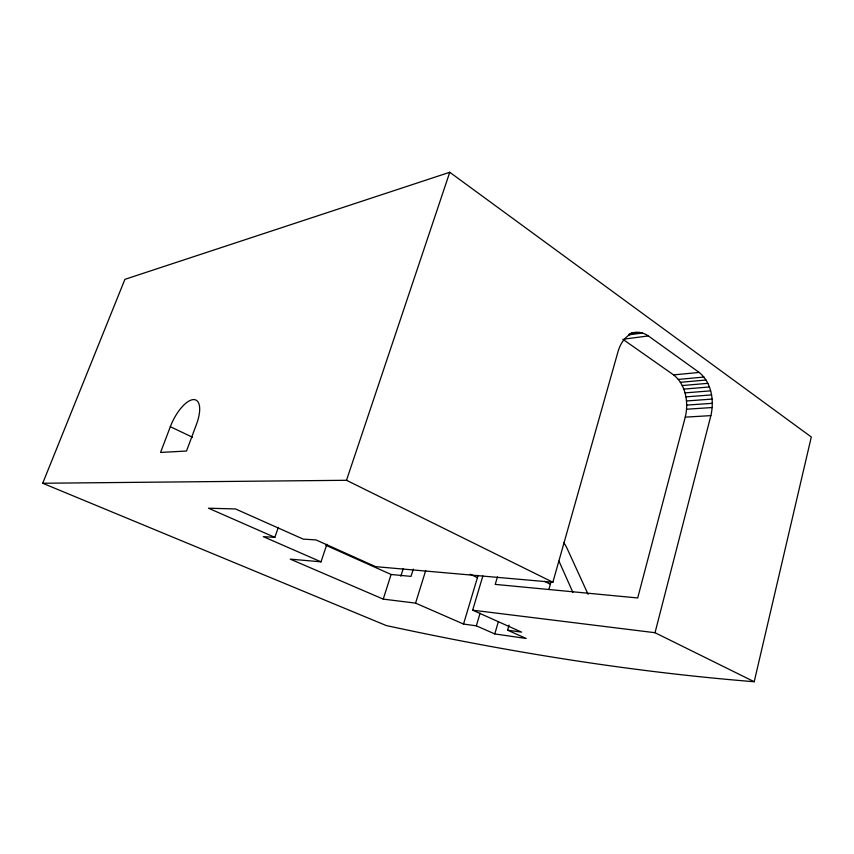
<?xml version="1.0" encoding="UTF-8"?>
<svg xmlns="http://www.w3.org/2000/svg" width="854" height="854" viewBox="0 0 854 854"><rect width="100%" height="100%" fill="white"/><g stroke="black" fill="none" stroke-linecap="round" stroke-linejoin="round"><path stroke-width="1.28" d="M497.444 576.866L495.224 584.392L637.703 597.96L685.26 417.147C688.762 402.501 685.965 384.706 673.592 374.895L622.854 339.273M754.21 681.727C630.423 671.799 507.618 651.826 386.296 625.555L42.7 483.257L124.908 279.343L449.759 172.273L811.3 436.992L754.21 681.727L655.029 632.718L710.88 415.62C714.35 400.675 711.649 382.592 699.18 372.44L648.335 335.921C643.382 332.366 637.265 331.555 631.437 333.06M548.994 589.089L550.371 584.211A63.794 41.568 -65 0 0 551.043 581.691M278.308 527.388L274.849 537.358L208.483 508.215L235.512 508.952L303.223 539.12L316.012 539.909L375.611 566.65L552.88 582.247L618.05 351.538C620.538 342.796 626.687 333.37 636.529 332.366M326.89 544.308L321.008 561.836L290.264 559.135L383.243 599.124L415.567 603.116L463.53 624.06L476.34 625.833L494.776 633.935L526.203 638.472L507.586 630.177L509.069 625.075M494.776 633.935L498.416 621.466M476.34 625.833L480.108 613.119M463.53 624.06L477.429 577.635A43.394 28.257 -65 0 1 478.165 575.34M507.586 630.177L521.591 632.131L472.657 610.172L482.852 575.98M415.567 603.116L425.719 570.504M413.315 569.106L411.03 576.386L391.089 574.486L325.737 545.204M400.814 576.226L403.227 568.604M383.243 599.124L391.089 574.486M42.7 483.257L346.5 480.29L449.759 172.273M170.33 426.712L160.573 452.439L186.503 451.04L196.484 424.331A28.545 11.529 -63.7 0 0 193.164 399.608A28.545 11.529 -63.7 0 0 170.33 426.712L192.428 437.216M631.01 333.273L633.551 332.921M629.355 333.775L639.539 332.398M628.544 334.896L642.55 333.007M624.125 339.113L648.335 335.921M673.592 374.895L699.18 372.44M678.364 379.411L703.963 377.062M680.435 382.304L706.034 380.019M682.261 385.549L707.859 383.339M683.798 389.104L709.396 386.969M685.025 392.893L710.635 390.844M685.933 396.875L711.542 394.911M686.499 400.964L712.108 399.085M686.712 405.106L712.332 403.312M686.573 409.226L712.193 407.529M685.26 417.147L710.88 415.62M274.849 537.358L263.288 536.643L321.008 561.836M472.657 610.172L655.029 632.718M470.191 574.23L477.429 577.635M544.5 581.328L550.371 584.211M346.5 480.29L552.88 582.247M588.107 594.341L567.312 548.898A62.993 41.921 -65.1 0 0 563.608 542.482M558.975 561.131L572.895 592.388"/></g></svg>
